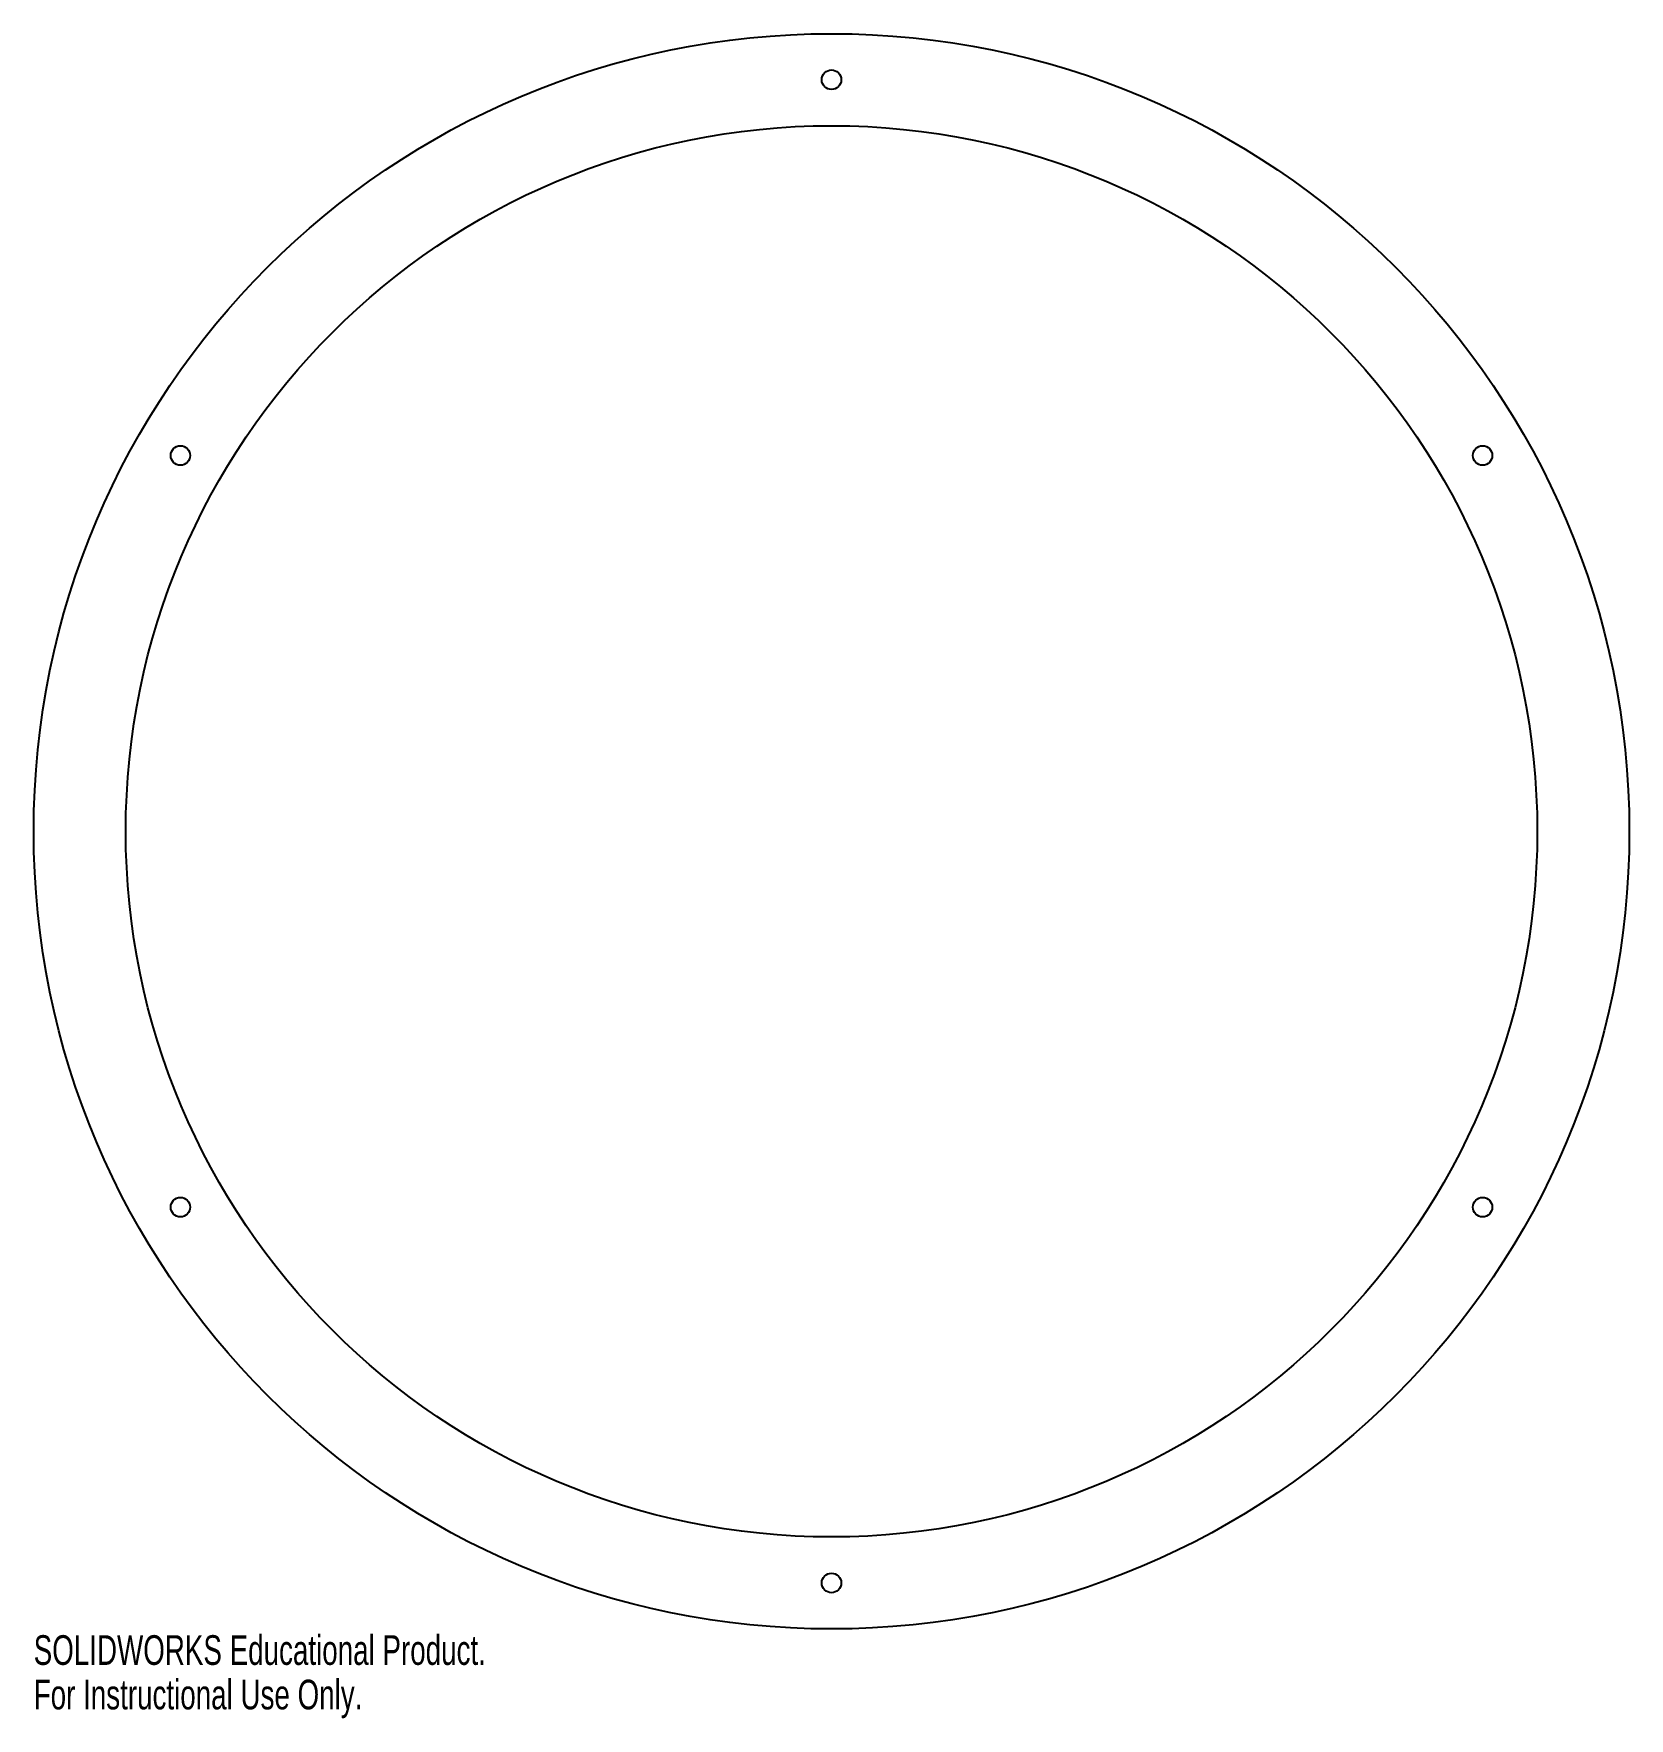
# Model space of a CAD drawing. Header units: millimetres. Extents: x -130 to 130, y -145 to 130.
import ezdxf

# ---------------------------------------------------------------- set-up
doc = ezdxf.new("R2010")
doc.units = ezdxf.units.MM
doc.styles.add('SLDTEXTSTYLE0', font='TXT', dxfattribs={"width": 0.7})

msp = doc.modelspace()

# ---------------------------------------------------------------- linework, layer by layer
at = {"color": 7, "linetype": 'Continuous', "lineweight": 25}
for centre, radius in [((0, 0), 130), ((0, 122.5), 1.59), ((0, 0), 115), ((-106.09, 61.25), 1.59), ((106.09, 61.25), 1.59), ((-106.09, -61.25), 1.59), ((106.09, -61.25), 1.59), ((0, -122.5), 1.59)]:
    msp.add_circle(centre, radius, dxfattribs=at)

# ---------------------------------------------------------------- texts
at = {"color": 7, "linetype": 'Continuous', "char_height": 4.8336, "attachment_point": 1, "style": 'SLDTEXTSTYLE0'}
for s, insert in [('SOLIDWORKS Educational Product.', (-130, -131.02)), ('For Instructional Use Only.', (-130, -138.27))]:
    msp.add_mtext(s, dxfattribs=dict(at, insert=insert))

doc.saveas('drawing.dxf')
